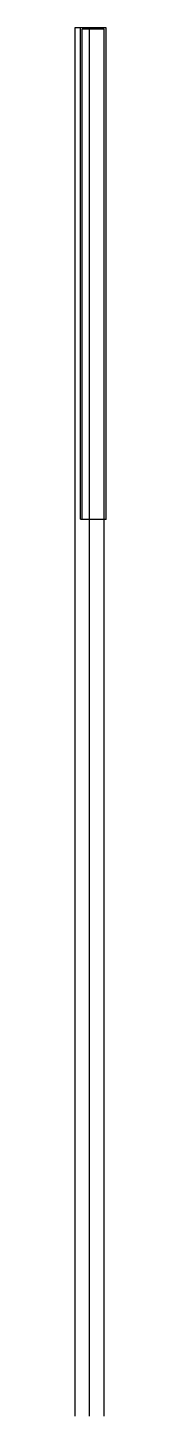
# Model space of a CAD drawing. Header units: inches. Extents: x 312 to 314, y 240 to 351.
import ezdxf

# ---------------------------------------------------------------- set-up
doc = ezdxf.new("R2010")
doc.units = ezdxf.units.IN
doc.header["$MEASUREMENT"] = 0
doc.layers.get('0').update_dxf_attribs({"color": 1})

msp = doc.modelspace()

# ---------------------------------------------------------------- linework, layer by layer
for p, q in [((311.56, 350.82), (311.56, 240.2)), ((314.03, 350.82), (311.56, 350.82)), ((311.98, 350.82), (311.98, 311.66)), ((313.87, 350.7), (312.14, 350.7)), ((312.14, 311.64), (312.14, 350.7)), ((312.72, 240.2), (312.72, 350.7)), ((313.87, 240.2), (313.87, 350.7)), ((314.03, 311.64), (314.03, 350.82)), ((314.03, 311.64), (312.01, 311.64))]:
    msp.add_line(p, q)

doc.saveas('drawing.dxf')
